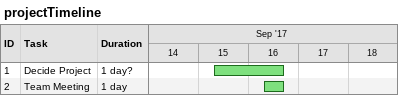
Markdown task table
projectTimeline

| ID | Task | Duration | Start | Finish |
|---|---|---|---|---|
| 1 | Decide Project | 1d? | 2017-09-15 | 2017-09-16 |
| 2 | Team Meeting | 1d | 2017-09-16 | 2017-09-16 |
